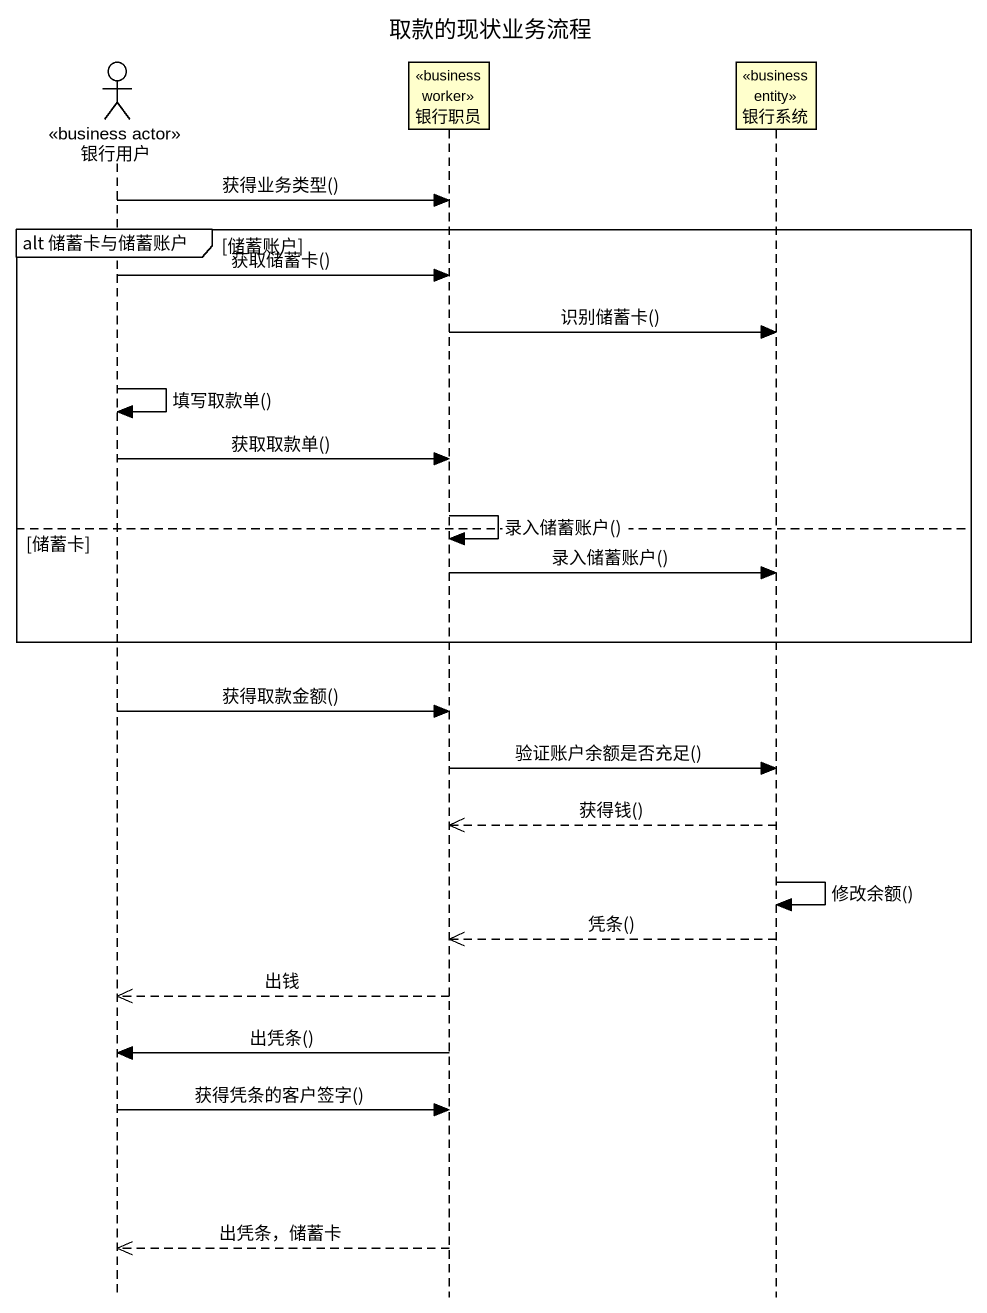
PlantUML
@startuml
title 取款的现状业务流程
hide footbox
actor 银行用户 <<business actor>>
participant 银行职员 <<business worker>>
participant 银行系统 <<business entity>>

银行用户 -> 银行职员 : 获得业务类型()
group alt 储蓄卡与储蓄账户 [储蓄账户]
  银行用户 -> 银行职员 : 获取储蓄卡()
  银行职员 -> 银行系统 : 识别储蓄卡()
  银行用户 -> 银行用户 : 填写取款单()
  银行用户 -> 银行职员 : 获取取款单()
  银行职员 -> 银行职员 : 录入储蓄账户()
else 储蓄卡
  银行职员 -> 银行系统 : 录入储蓄账户()
end
银行用户 -> 银行职员 : 获得取款金额()
银行职员 -> 银行系统 : 验证账户余额是否充足()
银行系统 -->> 银行职员 : 获得钱()
银行系统 -> 银行系统 : 修改余额()
银行系统 -->> 银行职员 : 凭条()
银行职员 -->> 银行用户 : 出钱
银行职员 -> 银行用户 : 出凭条()
银行用户 -> 银行职员 : 获得凭条的客户签字()
银行职员 -->> 银行用户 : 出凭条，储蓄卡
@enduml
